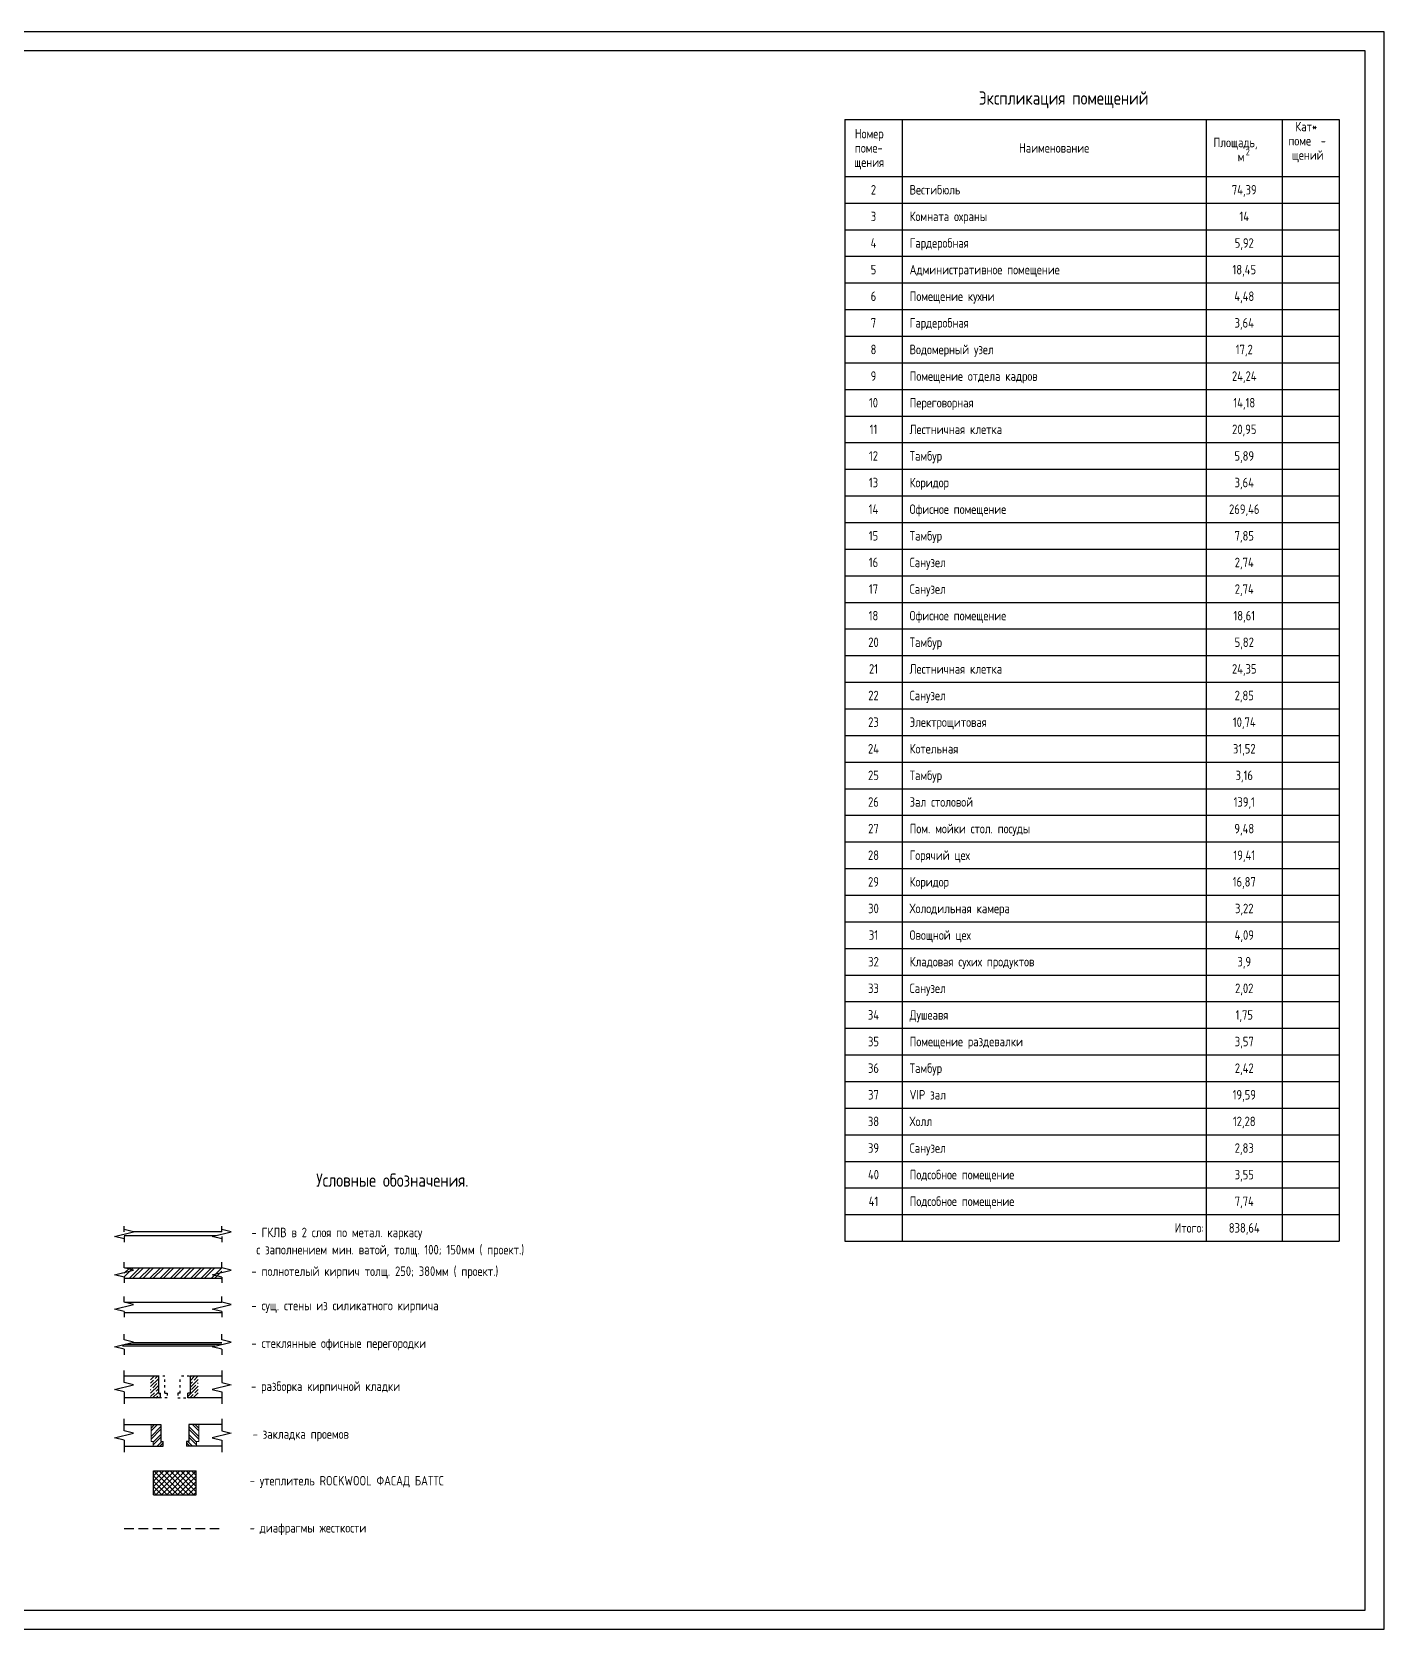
# Model space of a CAD drawing. Header units: metres. Extents: x 255227 to 344327, y -182590 to -140590.
# Drawn here: x 308771 to 344327, y -182590 to -140590 of the extents above; entities that cross this region are included whole.
import ezdxf
from ezdxf.enums import TextEntityAlignment as Align

# ---------------------------------------------------------------- set-up
doc = ezdxf.new("R2010")
doc.units = ezdxf.units.M
doc.header["$MEASUREMENT"] = 0
doc.linetypes.add('ACAD_ISO03W100', pattern=[30, 12, -18])
doc.linetypes.add('DASHED2', pattern=[0.375, 0.25, -0.125])
doc.styles.add('GOST 2.304', font='cs_gost2304.shx')

msp = doc.modelspace()

# ---------------------------------------------------------------- linework, layer by layer
at = {"color": 7, "linetype": 'Continuous', "lineweight": 25, "ltscale": 100}
for p, q in [((344327, -140590), (255227, -140590)), ((344327, -182590), (344327, -140590)), ((343827, -141090), (257227, -141090)), ((343827, -182090), (343827, -141090)), ((257227, -182090), (343827, -182090)), ((255227, -182590), (344327, -182590))]:
    msp.add_line(p, q, dxfattribs=at)
at = {"color": 7, "linetype": 'Continuous', "ltscale": 100}
for p, q in [((330151, -142890), (330151, -172390)), ((330151, -142890), (343151, -142890)), ((331651, -142890), (331651, -172390)), ((339651, -142890), (339651, -172390)), ((341651, -142890), (341651, -172390)), ((343151, -142890), (343151, -172390)), ((330151, -144390), (343151, -144390)), ((330151, -145090), (343151, -145090)), ((330151, -145790), (343151, -145790)), ((330151, -146490), (343151, -146490)), ((330151, -147190), (343151, -147190)), ((330151, -147890), (343151, -147890)), ((330151, -148590), (343151, -148590)), ((330151, -149290), (343151, -149290)), ((330151, -149990), (343151, -149990)), ((330151, -150690), (343151, -150690)), ((330151, -151390), (343151, -151390)), ((330151, -152090), (343151, -152090)), ((330151, -152790), (343151, -152790)), ((330151, -153490), (343151, -153490)), ((330151, -154190), (343151, -154190)), ((330151, -154890), (343151, -154890)), ((330151, -155590), (343151, -155590)), ((330151, -156290), (343151, -156290)), ((330151, -156990), (343151, -156990)), ((330151, -157690), (343151, -157690)), ((330151, -158390), (343151, -158390)), ((330151, -159090), (343151, -159090)), ((330151, -159790), (343151, -159790)), ((330151, -160490), (343151, -160490)), ((330151, -161190), (343151, -161190)), ((330151, -161890), (343151, -161890)), ((330151, -162590), (343151, -162590)), ((330151, -163290), (343151, -163290)), ((330151, -163990), (343151, -163990)), ((330151, -164690), (343151, -164690)), ((330151, -165390), (343151, -165390)), ((330151, -166090), (343151, -166090)), ((330151, -166790), (343151, -166790)), ((330151, -167490), (343151, -167490)), ((330151, -168190), (343151, -168190)), ((330151, -168890), (343151, -168890)), ((330151, -169590), (343151, -169590)), ((330151, -170290), (343151, -170290)), ((330151, -170990), (343151, -170990)), ((330151, -171690), (343151, -171690)), ((330151, -172390), (343151, -172390))]:
    msp.add_line(p, q, dxfattribs=at)
at = {"color": 7, "linetype": 'Continuous', "ltscale": 50}
for p, q in [((310946, -172269), (311446, -172144)), ((311196, -172147), (311196, -171997)), ((311446, -172144), (311196, -172082)), ((313513, -172269), (314013, -172144)), ((313763, -172147), (313763, -171997)), ((314013, -172144), (313763, -172082)), ((311196, -172332), (310946, -172269)), ((311196, -172267), (311196, -172417)), ((313763, -172332), (313513, -172269)), ((313763, -172267), (313763, -172417)), ((311196, -173093), (311196, -172943)), ((313763, -173093), (313763, -172943)), ((310946, -173276), (311446, -173151)), ((311196, -173338), (310946, -173276)), ((311446, -173151), (311196, -173088)), ((311196, -173333), (311196, -173483)), ((313513, -173276), (314013, -173151)), ((313763, -173338), (313513, -173276)), ((314013, -173151), (313763, -173088)), ((313763, -173333), (313763, -173483)), ((311196, -173995), (311196, -173845)), ((313763, -173995), (313763, -173845)), ((310946, -174178), (311446, -174053)), ((311196, -174240), (310946, -174178)), ((311446, -174053), (311196, -173990)), ((311196, -174235), (311196, -174385)), ((313513, -174178), (314013, -174053)), ((313763, -174240), (313513, -174178)), ((314013, -174053), (313763, -173990)), ((313763, -174235), (313763, -174385)), ((310946, -175169), (311446, -175044)), ((311196, -174987), (311196, -174837)), ((311446, -175044), (311196, -174982)), ((313513, -175169), (314013, -175044)), ((313763, -174987), (313763, -174837)), ((314013, -175044), (313763, -174982)), ((311196, -175232), (310946, -175169)), ((311196, -175227), (311196, -175377)), ((313763, -175232), (313513, -175169)), ((313763, -175227), (313763, -175377)), ((311196, -176103), (311196, -175793)), ((313763, -175793), (313763, -176103)), ((310946, -176291), (311446, -176166)), ((311196, -176353), (310946, -176291)), ((311446, -176166), (311196, -176103)), ((311196, -176353), (311196, -176663)), ((314013, -176166), (313513, -176291)), ((313513, -176291), (313763, -176353)), ((313763, -176103), (314013, -176166)), ((313763, -176353), (313763, -176663)), ((311196, -177374), (311196, -177064)), ((313763, -177064), (313763, -177374)), ((310946, -177561), (311446, -177436)), ((311196, -177624), (310946, -177561)), ((311446, -177436), (311196, -177374)), ((311196, -177624), (311196, -177934)), ((314013, -177436), (313513, -177561)), ((313513, -177561), (313763, -177624)), ((313763, -177374), (314013, -177436)), ((313763, -177624), (313763, -177934))]:
    msp.add_line(p, q, dxfattribs=at)
at = {"color": 7, "ltscale": 100}
for p, q in [((313763, -172147), (311436, -172147)), ((313603, -172247), (311196, -172247))]:
    msp.add_line(p, q, dxfattribs=at)
at = {"color": 7, "linetype": 'Continuous'}
for p, q in [((311196, -173234), (311333, -173096)), ((311196, -173323), (311423, -173097)), ((311326, -173373), (311602, -173097)), ((311416, -173373), (311692, -173097)), ((311595, -173373), (311871, -173098)), ((311685, -173373), (311960, -173098)), ((311865, -173373), (312139, -173099)), ((311954, -173373), (312229, -173099)), ((312134, -173373), (312408, -173099)), ((312224, -173373), (312498, -173100)), ((312403, -173373), (312677, -173100)), ((312493, -173373), (312766, -173100)), ((312673, -173373), (312945, -173101)), ((312763, -173373), (313035, -173101)), ((312942, -173373), (313214, -173101)), ((313032, -173373), (313304, -173102)), ((313212, -173373), (313483, -173102)), ((313301, -173373), (313572, -173102)), ((313481, -173373), (313752, -173103)), ((313571, -173373), (313763, -173181)), ((313750, -173373), (313763, -173361)), ((311892, -176033), (311982, -175943)), ((312014, -176000), (312070, -175943)), ((313048, -175943), (312937, -176054)), ((312960, -175943), (312947, -175955)), ((313137, -175943), (313036, -176044)), ((311892, -176210), (312095, -176007)), ((311892, -176121), (311969, -176044)), ((311892, -176387), (312095, -176184)), ((311892, -176298), (311903, -176287)), ((311892, -176475), (311991, -176375)), ((311925, -176265), (311925, -176265)), ((311942, -176513), (312095, -176361)), ((311947, -176243), (312058, -176132)), ((311991, -176022), (311991, -176022)), ((312014, -176353), (312014, -176353)), ((312036, -176331), (312095, -176272)), ((312080, -176110), (312080, -176110)), ((312124, -176419), (312155, -176389)), ((313140, -176205), (312877, -176468)), ((313140, -176028), (312937, -176231)), ((312992, -176088), (312937, -176143)), ((312947, -176309), (312947, -176309)), ((313080, -176176), (312970, -176287)), ((313140, -176382), (313008, -176513)), ((313014, -176066), (313014, -176066)), ((313036, -176397), (313036, -176397)), ((313140, -176293), (313058, -176375)), ((313102, -176154), (313102, -176154)), ((313140, -176117), (313124, -176132)), ((312030, -176513), (312080, -176464)), ((312102, -176442), (312102, -176442)), ((312119, -176513), (312155, -176477)), ((313014, -176419), (312920, -176513)), ((313102, -176508), (313097, -176513)), ((313124, -176486), (313124, -176486)), ((311903, -177309), (311998, -177214)), ((311903, -177380), (312069, -177214)), ((313159, -177380), (312993, -177214)), ((313159, -177309), (313063, -177214)), ((311903, -177522), (312163, -177262)), ((311903, -177592), (312163, -177332)), ((311963, -177674), (312163, -177474)), ((311963, -177744), (312163, -177544)), ((312065, -177784), (312190, -177659)), ((312997, -177784), (312872, -177659)), ((313159, -177522), (312899, -177262)), ((313159, -177592), (312899, -177332)), ((313099, -177674), (312899, -177474)), ((313099, -177744), (312899, -177544)), ((312135, -177784), (312223, -177697)), ((312926, -177784), (312839, -177697)), ((311965, -178562), (312096, -178431)), ((311965, -178704), (312237, -178431)), ((311965, -178845), (312378, -178431)), ((311965, -178986), (312520, -178431)), ((312608, -179060), (311979, -178431)), ((312033, -179060), (312661, -178431)), ((312749, -179060), (312121, -178431)), ((312174, -179060), (312803, -178431)), ((312891, -179060), (312262, -178431)), ((312316, -179060), (312944, -178431)), ((313032, -179060), (312404, -178431)), ((312457, -179060), (313086, -178431)), ((313092, -178978), (312545, -178431)), ((313092, -178837), (312686, -178431)), ((313092, -178696), (312828, -178431)), ((313092, -178554), (312969, -178431)), ((312466, -179060), (311965, -178558)), ((312325, -179060), (311965, -178700)), ((312183, -179060), (311965, -178841)), ((312599, -179060), (313092, -178566)), ((312740, -179060), (313092, -178708)), ((312881, -179060), (313092, -178849)), ((312042, -179060), (311965, -178982)), ((313023, -179060), (313092, -178991))]:
    msp.add_line(p, q, dxfattribs=at)
at = {"color": 7, "ltscale": 200}
for p, q in [((313763, -173373), (311196, -173373)), ((311216, -173093), (313763, -173093)), ((313763, -174276), (311196, -174276)), ((311216, -173995), (313763, -173995)), ((311223, -175100), (313763, -175100)), ((311423, -175050), (313763, -175050)), ((313590, -175150), (311153, -175150)), ((312095, -175943), (311196, -175943)), ((312095, -175943), (312095, -176388)), ((312928, -175943), (312928, -176388)), ((313763, -175943), (312928, -175943)), ((312095, -176388), (312155, -176388)), ((312155, -176513), (312155, -176388)), ((312928, -176388), (312868, -176388)), ((312868, -176513), (312868, -176388)), ((312155, -176513), (311196, -176513)), ((313763, -176513), (312868, -176513)), ((311196, -177214), (312163, -177214)), ((312163, -177214), (312163, -177658)), ((312899, -177214), (312899, -177658)), ((313763, -177214), (312899, -177214)), ((312163, -177659), (312223, -177659)), ((312223, -177784), (312223, -177659)), ((312899, -177659), (312839, -177659)), ((312839, -177659), (312839, -177784)), ((311196, -177784), (312223, -177784)), ((313763, -177784), (312839, -177784))]:
    msp.add_line(p, q, dxfattribs=at)
at = {"color": 7, "linetype": 'ACAD_ISO03W100', "ltscale": 5}
for p, q in [((312270, -175943), (312095, -175943)), ((312270, -176388), (312270, -175943)), ((312916, -175943), (312667, -175943)), ((312668, -176388), (312668, -175943)), ((312270, -176388), (312330, -176388)), ((312330, -176388), (312330, -176513)), ((312667, -176388), (312608, -176388)), ((312608, -176388), (312608, -176513)), ((312330, -176513), (312155, -176513)), ((312608, -176513), (312868, -176513))]:
    msp.add_line(p, q, dxfattribs=at)
at = {"color": 7, "lineweight": 20, "ltscale": 200}
for p, q in [((311903, -177659), (311903, -177214)), ((313159, -177659), (313159, -177214)), ((311903, -177659), (311963, -177659)), ((311963, -177659), (311963, -177784)), ((313159, -177659), (313099, -177659)), ((313099, -177659), (313099, -177784)), ((311963, -177784), (311903, -177784)), ((313099, -177784), (313763, -177784))]:
    msp.add_line(p, q, dxfattribs=at)
at = {"color": 7}
for p, q in [((311965, -179060), (311965, -178431)), ((311965, -178431), (313092, -178431)), ((313092, -179060), (313092, -178431)), ((311965, -179060), (313092, -179060))]:
    msp.add_line(p, q, dxfattribs=at)
at = {"color": 7, "linetype": 'DASHED2', "lineweight": 30, "ltscale": 1000}
msp.add_line((311199, -179943), (313790, -179945), dxfattribs=at)
at = {"color": 7, "linetype": 'ACAD_ISO03W100', "ltscale": 5}
for centre, start, end in [((312270, -176388), 180, 270), ((312667, -176388), 270, 0)]:
    msp.add_arc(centre, 0.5, start, end, dxfattribs=at)

# ---------------------------------------------------------------- texts
at = {"color": 7, "linetype": 'Continuous', "ltscale": 100, "style": 'GOST 2.304'}
msp.add_text('Экспликация помещений', height=350, dxfattribs=at).set_placement((335901, -142152), align=Align.TOP_CENTER)
for s, height, p in [('Номер', 250, (330410, -143390)), ('Кат*', 250, (341994, -143202)), ('поме-', 250, (330413, -143765)), ('Площадь, ', 250, (339841, -143621)), ('поме  -', 250, (341813, -143577)), ('щения', 250, (330394, -144140)), ('м', 250, (340479, -143996)), ('2', 175, (340691, -143833)), ('щений', 250, (341901, -143952)), ('- ГКЛВ в 2 слоя по метал. каркасу', 250, (314545, -172285)), (' с заполнением мин. ватой, толщ. 100; 150мм ( проект.)', 250, (314545, -172738)), ('- полнотелый кирпич толщ. 250; 380мм ( проект.)', 250, (314545, -173304)), ('- сущ. стены из силикатного кирпича', 250, (314545, -174207)), ('- стеклянные офисные перегородки', 250, (314545, -175197)), ('- разборка кирпичной кладки', 250, (314533, -176329)), ('- закладка проемов', 250, (314573, -177587)), ('- утеплитель ROCKWOOL ФАСАД БАТТС', 250, (314498, -178813)), ('- диафрагмы жесткости', 250, (314496, -180052))]:
    msp.add_text(s, height=height, dxfattribs=at).set_placement(p)
for s, p in [('Наименование', (335651, -143640)), ('2', (330901, -144740)), ('74,39', (340651, -144740)), ('3', (330901, -145440)), ('14', (340651, -145440)), ('4', (330901, -146140)), ('5,92', (340651, -146140)), ('5', (330901, -146840)), ('18,45', (340651, -146840)), ('6', (330901, -147540)), ('4,48', (340651, -147540)), ('7', (330901, -148240)), ('3,64', (340651, -148240)), ('8', (330901, -148940)), ('17,2', (340651, -148940)), ('9', (330901, -149640)), ('24,24', (340651, -149640)), ('10', (330901, -150340)), ('14,18', (340651, -150340)), ('11', (330901, -151040)), ('20,95', (340651, -151040)), ('12', (330901, -151740)), ('5,89', (340651, -151740)), ('13', (330901, -152440)), ('3,64', (340651, -152440)), ('14', (330901, -153140)), ('269,46', (340651, -153140)), ('15', (330901, -153840)), ('7,85', (340651, -153840)), ('16', (330901, -154540)), ('2,74', (340651, -154540)), ('17', (330901, -155240)), ('2,74', (340651, -155240)), ('18', (330901, -155940)), ('18,61', (340651, -155940)), ('20', (330901, -156640)), ('5,82', (340651, -156640)), ('21', (330901, -157340)), ('24,35', (340651, -157340)), ('22', (330901, -158040)), ('2,85', (340651, -158040)), ('23', (330901, -158740)), ('10,74', (340651, -158740)), ('24', (330901, -159440)), ('31,52', (340651, -159440)), ('25', (330901, -160140)), ('3,16', (340651, -160140)), ('26', (330901, -160840)), ('139,1', (340651, -160840)), ('27', (330901, -161540)), ('9,48', (340651, -161540)), ('28', (330901, -162240)), ('19,41', (340651, -162240)), ('29', (330901, -162940)), ('16,87', (340651, -162940)), ('30', (330901, -163640)), ('3,22', (340651, -163640)), ('31', (330901, -164340)), ('4,09', (340651, -164340)), ('32', (330901, -165040)), ('3,9', (340651, -165040)), ('33', (330901, -165740)), ('2,02', (340651, -165740)), ('34', (330901, -166440)), ('1,75', (340651, -166440)), ('35', (330901, -167140)), ('3,57', (340651, -167140)), ('36', (330901, -167840)), ('2,42', (340651, -167840)), ('37', (330901, -168540)), ('19,59', (340651, -168540)), ('38', (330901, -169240)), ('12,28', (340651, -169240)), ('39', (330901, -169940)), ('2,83', (340651, -169940)), ('40', (330901, -170640)), ('3,55', (340651, -170640)), ('41', (330901, -171340)), ('7,74', (340651, -171340)), ('838,64', (340651, -172040))]:
    msp.add_text(s, height=250, dxfattribs=at).set_placement(p, align=Align.MIDDLE_CENTER)
for s, p in [('Вестибюль', (331851, -144740)), ('Комната охраны', (331851, -145440)), ('Гардеробная', (331851, -146140)), ('Административное помещение', (331851, -146840)), ('Помещение кухни', (331851, -147540)), ('Гардеробная', (331851, -148240)), ('Водомерный узел', (331851, -148940)), ('Помещение отдела кадров', (331851, -149640)), ('Переговорная', (331851, -150340)), ('Лестничная клетка', (331851, -151040)), ('Тамбур', (331851, -151740)), ('Коридор', (331851, -152440)), ('Офисное помещение', (331851, -153140)), ('Тамбур', (331851, -153840)), ('Санузел', (331851, -154540)), ('Санузел', (331851, -155240)), ('Офисное помещение', (331851, -155940)), ('Тамбур', (331851, -156640)), ('Лестничная клетка', (331851, -157340)), ('Санузел', (331851, -158040)), ('Электрощитовая', (331851, -158740)), ('Котельная', (331851, -159440)), ('Тамбур', (331851, -160140)), ('Зал столовой', (331851, -160840)), ('Пом. мойки стол. посуды', (331851, -161540)), ('Горячий цех', (331851, -162240)), ('Коридор', (331851, -162940)), ('Холодильная камера', (331851, -163640)), ('Овощной цех', (331851, -164340)), ('Кладовая сухих продуктов', (331851, -165040)), ('Санузел', (331851, -165740)), ('Душеавя', (331851, -166440)), ('Помещение раздевалки', (331851, -167140)), ('Тамбур', (331851, -167840)), ('VIP зал', (331851, -168540)), ('Холл', (331851, -169240)), ('Санузел', (331851, -169940)), ('Подсобное помещение', (331851, -170640)), ('Подсобное помещение', (331851, -171340))]:
    msp.add_text(s, height=250, dxfattribs=at).set_placement(p, align=Align.MIDDLE_LEFT)
at = {"color": 7, "style": 'GOST 2.304'}
msp.add_text(' Условные обозначения.', height=350, dxfattribs=at).set_placement((316067, -170960))
at = {"color": 7, "linetype": 'Continuous', "ltscale": 100, "style": 'GOST 2.304'}
msp.add_text('Итого:', height=250, dxfattribs=at).set_placement((339591, -172040), align=Align.MIDDLE_RIGHT)

doc.saveas('drawing.dxf')
